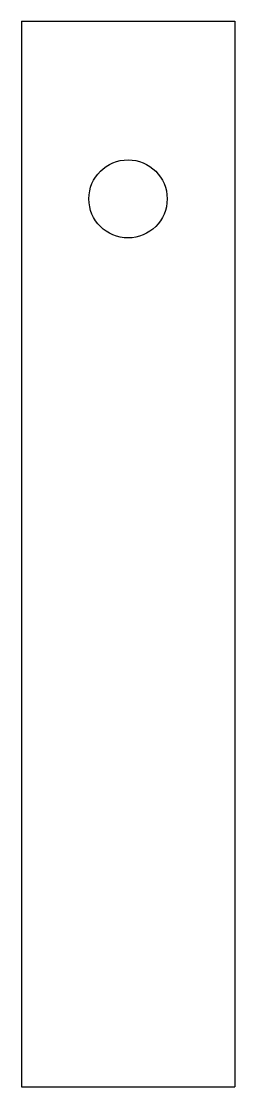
# Model space of a CAD drawing. Header units: millimetres. Extents: x -2 to 4, y 0 to 30.
import ezdxf

# ---------------------------------------------------------------- set-up
doc = ezdxf.new("R2010")
doc.units = ezdxf.units.MM

msp = doc.modelspace()

# ---------------------------------------------------------------- linework, layer by layer
at = {"color": 7, "linetype": 'Continuous', "lineweight": 25}
for p, q in [((-2.045, 30), (3.955, 30)), ((-2.045, 30), (-2.045, 0)), ((3.955, 30), (3.955, 0)), ((-2.045, 0), (3.955, 0))]:
    msp.add_line(p, q, dxfattribs=at)
msp.add_circle((0.955, 25), 1.1, dxfattribs=at)

doc.saveas('drawing.dxf')
